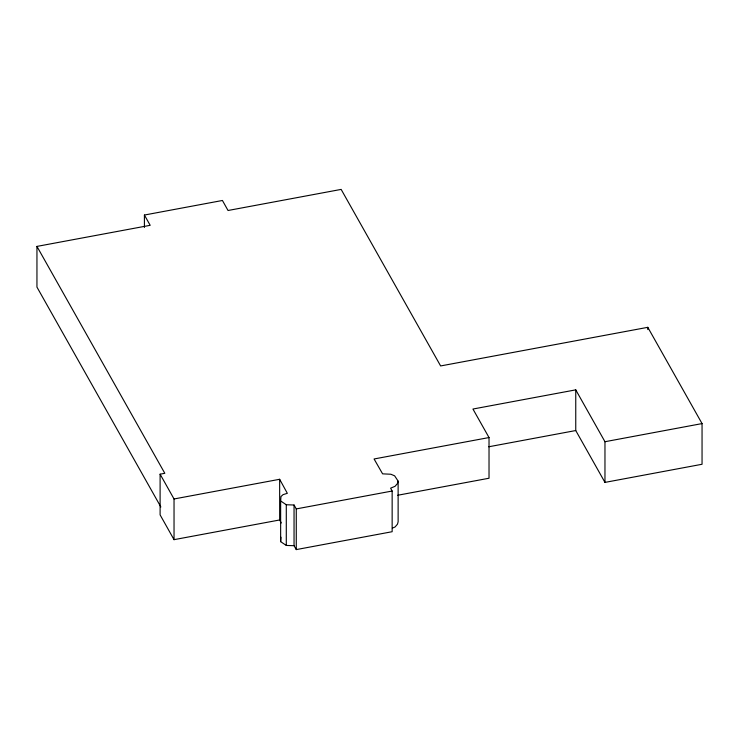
<?xml version="1.0" encoding="UTF-8"?>
<svg xmlns="http://www.w3.org/2000/svg" width="739" height="739" viewBox="0 0 739 739"><rect width="100%" height="100%" fill="white"/><g stroke="black" fill="none" stroke-linecap="round" stroke-linejoin="round"><path stroke-width="1.11" d="M489.024 437.553L374.073 458.974L382.599 473.847L390.885 474.244L394.635 475.833L398.127 481.126L397.471 483.509L395.042 486.308L390.617 488.165L392.15 491.029L392.15 531.711L296.274 549.594L294.048 545.696L286.289 545.447L280.644 541.65L280.644 500.959L280.977 496.543L283.065 494.64L287.332 493.319L279.656 479.288L174.035 498.973L160.104 474.179L164.815 473.311L36.95 246.41L150.193 225.312L144.41 215.04L222.43 200.481L228.037 210.495L341.15 189.406L440.629 365.944L647.798 327.322L702.05 423.586L702.05 464.268L604.964 482.401L575.755 430.541L575.755 389.859L472.942 409.036L489.024 437.553L489.024 478.235L397.739 495.25M280.644 541.65L280.977 537.225M392.381 528.108L395.042 526.99L397.471 524.2L398.127 521.817L398.127 481.126M488.765 446.772L575.755 430.541M575.755 389.859L604.964 441.719L702.05 423.586M280.644 500.959L286.289 504.755L294.048 505.014L296.274 508.912L392.15 491.029M160.104 474.179L160.104 514.871L174.035 539.664L279.656 519.97L281.3 522.981M160.853 506.963L36.95 287.101L36.95 246.41M647.798 327.322L647.798 329.585M604.964 441.719L604.964 482.401M296.274 508.912L296.274 549.594M294.048 505.014L294.048 545.696M286.289 504.755L286.289 545.447M279.656 479.288L279.656 519.97M174.035 498.973L174.035 539.664M144.41 215.04L144.41 227.473"/></g></svg>
